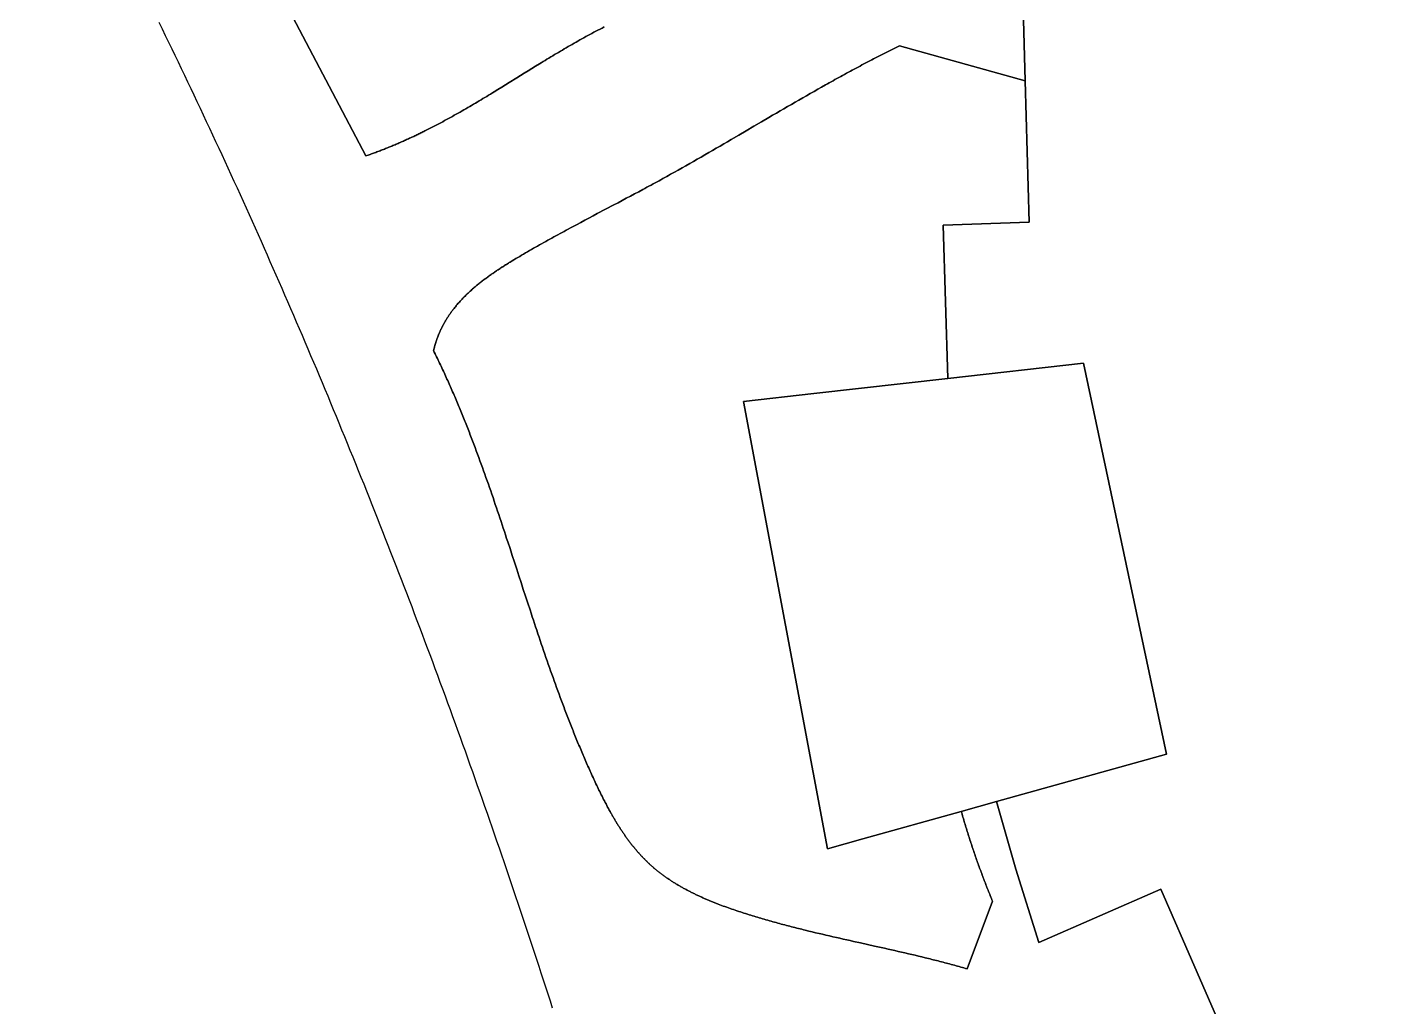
# Model space of a CAD drawing. Header units: millimetres. Extents: x -97041 to 275168, y -12500 to 263793.
# Drawn here: x -48821 to -1926, y 91165 to 125159 of the extents above; entities that cross this region are included whole.
import ezdxf

# ---------------------------------------------------------------- set-up
doc = ezdxf.new("R2010")
doc.units = ezdxf.units.MM
doc.layers.add('CLOSED_AREAS', color=7, linetype='Continuous')

msp = doc.modelspace()

# ---------------------------------------------------------------- linework, layer by layer
at = {"layer": 'CLOSED_AREAS'}
for points in [[(-16804.555, 156747.119), (-17533.431, 153182.973), (-11755.411, 152084.515), (-14220.594, 139223.592), (-19378.888, 139478.048), (-19460.156, 137462.237), (-19513.329, 136143.316), (-19596.599, 133749.048), (-14486.199, 133888.882), (-14196.358, 123295.99), (-14062.165, 118391.637), (-17047.045, 118288.382), (-16878.532, 112965.212), (-12176.889, 113495.357), (-9293.716, 99934.112), (-15195.966, 98287.707), (-14518.499, 95947.866), (-13723.294, 93403.818), (-9488.897, 95249.918), (-1925.778, 77902.368)], [(-28804.006, 125160.846), (-28875.029, 125124.303), (-28945.815, 125087.575), (-29016.367, 125050.667), (-29086.691, 125013.584), (-29156.792, 124976.329), (-29226.675, 124938.909), (-29296.344, 124901.326), (-29365.804, 124863.587), (-29435.061, 124825.694), (-29504.118, 124787.652), (-29572.982, 124749.467), (-29641.656, 124711.142), (-29710.146, 124672.682), (-29778.456, 124634.091), (-29846.591, 124595.374), (-29914.557, 124556.536), (-29982.358, 124517.58), (-30049.999, 124478.512), (-30117.484, 124439.335), (-30184.819, 124400.055), (-30252.009, 124360.675), (-30319.057, 124321.201), (-30385.97, 124281.636), (-30452.752, 124241.985), (-30519.408, 124202.253), (-30585.943, 124162.444), (-30652.361, 124122.563), (-30718.667, 124082.613), (-30784.867, 124042.6), (-30850.966, 124002.528), (-30916.967, 123962.402), (-30982.876, 123922.225), (-31048.697, 123882.003), (-31180.099, 123801.44), (-31311.209, 123720.748), (-31442.067, 123639.963), (-31572.713, 123559.121), (-31703.184, 123478.258), (-31833.52, 123397.41), (-32093.941, 123235.899), (-32224.103, 123155.308), (-32354.286, 123074.876), (-32484.528, 122994.636), (-32614.868, 122914.626), (-32680.086, 122874.718), (-32745.344, 122834.881), (-32810.645, 122795.119), (-32875.995, 122755.437), (-32941.399, 122715.839), (-33006.861, 122676.33), (-33072.387, 122636.913), (-33137.98, 122597.595), (-33203.647, 122558.378), (-33269.392, 122519.268), (-33335.219, 122480.269), (-33401.134, 122441.385), (-33467.141, 122402.621), (-33533.245, 122363.982), (-33599.452, 122325.472), (-33665.766, 122287.095), (-33732.191, 122248.856), (-33798.733, 122210.759), (-33865.397, 122172.809), (-33932.187, 122135.01), (-33999.109, 122097.367), (-34066.167, 122059.884), (-34133.365, 122022.566), (-34200.71, 121985.418), (-34268.205, 121948.442), (-34335.856, 121911.645), (-34403.667, 121875.031), (-34471.644, 121838.603), (-34539.79, 121802.368), (-34608.112, 121766.328), (-34676.614, 121730.488), (-34745.3, 121694.854), (-34814.176, 121659.429), (-34883.246, 121624.218), (-34952.515, 121589.225), (-35021.989, 121554.456), (-35056.804, 121537.156), (-35091.672, 121519.913), (-35126.593, 121502.729), (-35161.568, 121485.603), (-35196.598, 121468.536), (-35231.683, 121451.529), (-35266.824, 121434.581), (-35302.022, 121417.695), (-35337.277, 121400.87), (-35372.589, 121384.107), (-35407.96, 121367.406), (-35443.39, 121350.768), (-35478.879, 121334.194), (-35514.428, 121317.684), (-35550.038, 121301.238), (-35585.71, 121284.858), (-35621.443, 121268.544), (-35657.239, 121252.295), (-35693.098, 121236.114), (-35729.021, 121220.001), (-35765.009, 121203.955), (-35801.061, 121187.978), (-35837.179, 121172.07), (-35873.363, 121156.231), (-35909.614, 121140.463), (-35945.932, 121124.766), (-35982.319, 121109.14), (-36018.774, 121093.586), (-36055.298, 121078.105), (-36091.892, 121062.697), (-36128.557, 121047.362), (-36165.293, 121032.101), (-36202.1, 121016.915), (-36238.98, 121001.805), (-36275.932, 120986.77), (-36312.958, 120971.812), (-36350.059, 120956.931), (-36387.233, 120942.127), (-36424.484, 120927.401), (-36461.81, 120912.754), (-36499.212, 120898.186), (-36536.692, 120883.698), (-36574.25, 120869.29), (-36611.885, 120854.964), (-36649.6, 120840.718), (-36687.395, 120826.555), (-36725.269, 120812.474), (-36763.225, 120798.476), (-36801.261, 120784.562), (-36839.38, 120770.732), (-36877.581, 120756.987), (-36915.866, 120743.328), (-36954.234, 120729.754), (-36992.687, 120716.267), (-37031.225, 120702.867), (-37069.848, 120689.554), (-48820.908, 143016.568)], [(-48820.908, 143016.568), (-37069.848, 120689.554), (-37031.225, 120702.867), (-36992.687, 120716.267), (-36954.234, 120729.754), (-36915.866, 120743.328), (-36877.581, 120756.987), (-36839.38, 120770.732), (-36801.261, 120784.562), (-36763.225, 120798.476), (-36725.269, 120812.474), (-36687.395, 120826.555), (-36649.6, 120840.718), (-36611.885, 120854.964), (-36574.25, 120869.29), (-36536.692, 120883.698), (-36499.212, 120898.186), (-36461.81, 120912.754), (-36424.484, 120927.401), (-36387.233, 120942.127), (-36350.059, 120956.931), (-36312.958, 120971.812), (-36275.932, 120986.77), (-36238.98, 121001.805), (-36202.1, 121016.915), (-36165.293, 121032.101), (-36128.557, 121047.362), (-36091.892, 121062.697), (-36055.298, 121078.105), (-36018.774, 121093.586), (-35982.319, 121109.14), (-35945.932, 121124.766), (-35909.614, 121140.463), (-35873.363, 121156.231), (-35837.179, 121172.07), (-35801.061, 121187.978), (-35765.009, 121203.955), (-35729.021, 121220.001), (-35693.098, 121236.114), (-35657.239, 121252.295), (-35621.443, 121268.544), (-35585.71, 121284.858), (-35550.038, 121301.238), (-35514.428, 121317.684), (-35478.879, 121334.194), (-35443.39, 121350.768), (-35407.96, 121367.406), (-35372.589, 121384.107), (-35337.277, 121400.87), (-35302.022, 121417.695), (-35266.824, 121434.581), (-35231.683, 121451.529), (-35196.598, 121468.536), (-35161.568, 121485.603), (-35126.593, 121502.729), (-35091.672, 121519.913), (-35056.804, 121537.156), (-35021.989, 121554.456), (-34952.515, 121589.225), (-34883.246, 121624.218), (-34814.176, 121659.429), (-34745.3, 121694.854), (-34676.614, 121730.488), (-34608.112, 121766.328), (-34539.79, 121802.368), (-34471.644, 121838.603), (-34403.667, 121875.031), (-34335.856, 121911.645), (-34268.205, 121948.442), (-34200.71, 121985.418), (-34133.365, 122022.566), (-34066.167, 122059.884), (-33999.109, 122097.367), (-33932.187, 122135.01), (-33865.397, 122172.809), (-33798.733, 122210.759), (-33732.191, 122248.856), (-33665.766, 122287.095), (-33599.452, 122325.472), (-33533.245, 122363.982), (-33467.141, 122402.621), (-33401.134, 122441.385), (-33335.219, 122480.269), (-33269.392, 122519.268), (-33203.647, 122558.378), (-33137.98, 122597.595), (-33072.387, 122636.913), (-33006.861, 122676.33), (-32941.399, 122715.839), (-32875.995, 122755.437), (-32810.645, 122795.119), (-32745.344, 122834.881), (-32680.086, 122874.718), (-32614.868, 122914.626), (-32484.528, 122994.636), (-32354.286, 123074.876), (-32224.103, 123155.308), (-32093.941, 123235.899), (-31833.52, 123397.41), (-31703.184, 123478.258), (-31572.713, 123559.121), (-31442.067, 123639.963), (-31311.209, 123720.748), (-31180.099, 123801.44), (-31048.697, 123882.003), (-30982.876, 123922.225), (-30916.967, 123962.402), (-30850.966, 124002.528), (-30784.867, 124042.6), (-30718.667, 124082.613), (-30652.361, 124122.563), (-30585.943, 124162.444), (-30519.408, 124202.253), (-30452.752, 124241.985), (-30385.97, 124281.636), (-30319.057, 124321.201), (-30252.009, 124360.675), (-30184.819, 124400.055), (-30117.484, 124439.335), (-30049.999, 124478.512), (-29982.358, 124517.58), (-29914.557, 124556.536), (-29846.591, 124595.374), (-29778.456, 124634.091), (-29710.146, 124672.682), (-29641.656, 124711.142), (-29572.982, 124749.467), (-29504.118, 124787.652), (-29435.061, 124825.694), (-29365.804, 124863.587), (-29296.344, 124901.326), (-29226.675, 124938.909), (-29156.792, 124976.329), (-29086.691, 125013.584), (-29016.367, 125050.667), (-28945.815, 125087.575), (-28875.029, 125124.303), (-28804.006, 125160.846)], [(-1925.778, 77902.368), (-9488.897, 95249.918), (-13723.294, 93403.818), (-14518.499, 95947.866), (-15195.966, 98287.707), (-16413.364, 97948.12), (-16399.184, 97898.276), (-16384.912, 97848.466), (-16370.55, 97798.688), (-16356.096, 97748.944), (-16341.552, 97699.235), (-16326.918, 97649.559), (-16312.193, 97599.918), (-16297.378, 97550.312), (-16282.474, 97500.741), (-16267.48, 97451.205), (-16252.396, 97401.705), (-16237.224, 97352.241), (-16221.962, 97302.813), (-16206.611, 97253.422), (-16191.172, 97204.068), (-16175.645, 97154.751), (-16160.029, 97105.472), (-16144.325, 97056.23), (-16128.534, 97007.027), (-16112.655, 96957.862), (-16096.688, 96908.735), (-16080.635, 96859.648), (-16064.494, 96810.6), (-16048.267, 96761.592), (-16031.953, 96712.624), (-16015.553, 96663.696), (-15999.067, 96614.808), (-15982.495, 96565.961), (-15965.837, 96517.156), (-15949.093, 96468.392), (-15932.265, 96419.669), (-15915.351, 96370.989), (-15898.352, 96322.351), (-15881.268, 96273.756), (-15864.1, 96225.203), (-15846.848, 96176.694), (-15829.512, 96128.229), (-15812.091, 96079.807), (-15794.587, 96031.429), (-15777, 95983.096), (-15759.329, 95934.808), (-15741.575, 95886.565), (-15723.739, 95838.367), (-15705.819, 95790.214), (-15687.817, 95742.108), (-15669.733, 95694.048), (-15651.567, 95646.035), (-15633.319, 95598.068), (-15614.99, 95550.149), (-15596.579, 95502.277), (-15578.086, 95454.452), (-15559.513, 95406.676), (-15540.859, 95358.949), (-15522.124, 95311.269), (-15503.309, 95263.639), (-15484.414, 95216.058), (-15465.438, 95168.527), (-15446.383, 95121.046), (-15427.248, 95073.615), (-15408.034, 95026.234), (-15388.741, 94978.904), (-15369.368, 94931.625), (-15349.917, 94884.398), (-15330.387, 94837.222), (-16211.717, 92487.01), (-16266.248, 92502.873), (-16320.917, 92518.643), (-16375.725, 92534.32), (-16430.667, 92549.907), (-16485.744, 92565.406), (-16540.952, 92580.817), (-16596.291, 92596.143), (-16651.758, 92611.386), (-16707.351, 92626.547), (-16763.07, 92641.628), (-16818.911, 92656.631), (-16874.874, 92671.557), (-16930.956, 92686.408), (-16987.156, 92701.186), (-17043.472, 92715.893), (-17099.902, 92730.53), (-17156.444, 92745.099), (-17213.097, 92759.602), (-17269.859, 92774.041), (-17326.727, 92788.417), (-17383.701, 92802.732), (-17440.778, 92816.987), (-17497.957, 92831.185), (-17555.235, 92845.328), (-17670.084, 92873.452), (-17785.312, 92901.373), (-17900.902, 92929.106), (-18016.842, 92956.664), (-18133.117, 92984.061), (-18249.713, 93011.311), (-18366.615, 93038.428), (-18483.809, 93065.425), (-18601.281, 93092.317), (-18719.016, 93119.117), (-18837, 93145.839), (-18955.22, 93172.497), (-19073.66, 93199.105), (-19192.306, 93225.676), (-19430.161, 93278.764), (-19907.717, 93385.113), (-20147.19, 93438.595), (-20267.05, 93465.461), (-20386.974, 93492.429), (-20506.946, 93519.513), (-20626.954, 93546.726), (-20746.982, 93574.083), (-20867.016, 93601.597), (-20987.042, 93629.283), (-21107.046, 93657.153), (-21227.013, 93685.222), (-21346.929, 93713.504), (-21466.78, 93742.012), (-21586.552, 93770.761), (-21706.229, 93799.764), (-21825.799, 93829.035), (-21885.539, 93843.775), (-21945.246, 93858.587), (-22004.919, 93873.474), (-22064.557, 93888.436), (-22124.156, 93903.475), (-22183.716, 93918.593), (-22243.235, 93933.793), (-22302.71, 93949.075), (-22362.141, 93964.441), (-22421.525, 93979.893), (-22480.86, 93995.433), (-22540.146, 94011.062), (-22599.379, 94026.783), (-22658.558, 94042.597), (-22717.682, 94058.505), (-22776.748, 94074.51), (-22835.755, 94090.612), (-22894.702, 94106.815), (-22953.585, 94123.119), (-23012.404, 94139.527), (-23071.157, 94156.04), (-23129.841, 94172.659), (-23188.456, 94189.387), (-23246.998, 94206.225), (-23305.468, 94223.175), (-23363.862, 94240.239), (-23422.179, 94257.419), (-23480.417, 94274.715), (-23538.575, 94292.13), (-23596.65, 94309.666), (-23654.641, 94327.325), (-23712.546, 94345.107), (-23773.291, 94363.927), (-23833.934, 94382.891), (-23894.468, 94402.005), (-23954.889, 94421.273), (-24015.19, 94440.702), (-24075.367, 94460.296), (-24135.413, 94480.061), (-24195.323, 94500.002), (-24255.091, 94520.124), (-24314.712, 94540.433), (-24374.18, 94560.934), (-24433.49, 94581.632), (-24492.635, 94602.533), (-24551.611, 94623.642), (-24610.412, 94644.964), (-24669.032, 94666.505), (-24727.465, 94688.27), (-24785.706, 94710.264), (-24843.75, 94732.492), (-24872.695, 94743.696), (-24901.59, 94754.961), (-24930.432, 94766.286), (-24959.221, 94777.674), (-24987.957, 94789.124), (-25016.638, 94800.638), (-25045.264, 94812.215), (-25073.835, 94823.857), (-25102.349, 94835.565), (-25130.806, 94847.338), (-25159.205, 94859.178), (-25187.546, 94871.085), (-25215.827, 94883.06), (-25244.049, 94895.104), (-25272.21, 94907.217), (-25300.309, 94919.4), (-25328.347, 94931.654), (-25356.322, 94943.978), (-25384.233, 94956.375), (-25412.081, 94968.844), (-25439.863, 94981.387), (-25467.58, 94994.003), (-25495.231, 95006.694), (-25522.815, 95019.46), (-25550.331, 95032.302), (-25577.779, 95045.221), (-25605.158, 95058.217), (-25632.467, 95071.291), (-25659.706, 95084.443), (-25686.874, 95097.674), (-25713.969, 95110.986), (-25740.993, 95124.378), (-25767.943, 95137.851), (-25794.819, 95151.406), (-25821.621, 95165.044), (-25848.347, 95178.765), (-25874.997, 95192.569), (-25901.571, 95206.458), (-25928.067, 95220.433), (-25954.485, 95234.493), (-25980.824, 95248.64), (-26007.084, 95262.874), (-26033.264, 95277.196), (-26059.362, 95291.606), (-26085.379, 95306.105), (-26111.314, 95320.695), (-26137.165, 95335.375), (-26162.933, 95350.146), (-26188.617, 95365.009), (-26214.215, 95379.964), (-26239.728, 95395.013), (-26265.154, 95410.155), (-26290.493, 95425.392), (-26315.744, 95440.724), (-26340.906, 95456.152), (-26365.979, 95471.676), (-26390.962, 95487.298), (-26415.855, 95503.017), (-26440.656, 95518.835), (-26465.364, 95534.752), (-26489.98, 95550.769), (-26514.503, 95566.886), (-26538.931, 95583.104), (-26563.264, 95599.424), (-26587.502, 95615.847), (-26611.644, 95632.373), (-26635.688, 95649.002), (-26659.635, 95665.736), (-26683.483, 95682.575), (-26707.232, 95699.52), (-26730.882, 95716.572), (-26754.431, 95733.73), (-26777.878, 95750.996), (-26801.224, 95768.371), (-26824.467, 95785.855), (-26847.607, 95803.448), (-26870.643, 95821.152), (-26893.574, 95838.967), (-26916.4, 95856.894), (-26939.119, 95874.933), (-26961.732, 95893.086), (-26984.237, 95911.352), (-27006.634, 95929.733), (-27028.923, 95948.228), (-27051.101, 95966.84), (-27073.169, 95985.567), (-27095.127, 96004.412), (-27116.972, 96023.375), (-27138.705, 96042.456), (-27160.325, 96061.656), (-27181.581, 96080.749), (-27202.726, 96099.957), (-27223.761, 96119.282), (-27244.686, 96138.721), (-27265.504, 96158.273), (-27286.214, 96177.939), (-27306.816, 96197.717), (-27327.312, 96217.606), (-27347.703, 96237.606), (-27367.988, 96257.716), (-27388.169, 96277.936), (-27408.246, 96298.263), (-27428.22, 96318.698), (-27448.092, 96339.24), (-27467.862, 96359.888), (-27487.531, 96380.641), (-27507.099, 96401.498), (-27526.568, 96422.46), (-27545.938, 96443.524), (-27565.209, 96464.69), (-27584.383, 96485.957), (-27603.46, 96507.325), (-27622.441, 96528.793), (-27641.325, 96550.359), (-27660.115, 96572.024), (-27678.811, 96593.786), (-27697.413, 96615.645), (-27715.922, 96637.6), (-27734.339, 96659.65), (-27752.664, 96681.794), (-27770.898, 96704.031), (-27789.042, 96726.361), (-27807.096, 96748.783), (-27825.062, 96771.297), (-27842.939, 96793.9), (-27860.729, 96816.593), (-27878.432, 96839.375), (-27896.048, 96862.245), (-27913.58, 96885.202), (-27931.026, 96908.246), (-27948.388, 96931.375), (-27965.667, 96954.59), (-27982.862, 96977.888), (-27999.976, 97001.27), (-28017.008, 97024.734), (-28033.959, 97048.28), (-28050.83, 97071.907), (-28067.622, 97095.614), (-28084.335, 97119.4), (-28100.97, 97143.266), (-28117.527, 97167.209), (-28134.008, 97191.229), (-28150.413, 97215.325), (-28166.742, 97239.497), (-28182.996, 97263.743), (-28199.176, 97288.064), (-28215.283, 97312.458), (-28231.318, 97336.924), (-28247.28, 97361.461), (-28263.171, 97386.07), (-28278.991, 97410.748), (-28294.741, 97435.496), (-28310.422, 97460.312), (-28326.034, 97485.196), (-28341.578, 97510.147), (-28357.055, 97535.164), (-28372.465, 97560.246), (-28387.809, 97585.393), (-28403.088, 97610.604), (-28418.302, 97635.877), (-28433.453, 97661.213), (-28448.54, 97686.61), (-28463.564, 97712.068), (-28478.527, 97737.586), (-28493.428, 97763.162), (-28508.269, 97788.798), (-28523.049, 97814.49), (-28537.771, 97840.24), (-28552.434, 97866.045), (-28567.039, 97891.905), (-28581.587, 97917.82), (-28596.079, 97943.789), (-28624.895, 97995.883), (-28653.493, 98048.183), (-28681.878, 98100.682), (-28710.056, 98153.373), (-28738.033, 98206.25), (-28765.812, 98259.307), (-28793.401, 98312.539), (-28820.805, 98365.937), (-28848.028, 98419.497), (-28875.076, 98473.212), (-28901.954, 98527.076), (-28928.669, 98581.082), (-28955.225, 98635.225), (-28981.628, 98689.497), (-29007.883, 98743.893), (-29033.995, 98798.407), (-29059.97, 98853.032), (-29085.814, 98907.762), (-29111.531, 98962.59), (-29137.128, 99017.511), (-29162.609, 99072.519), (-29187.98, 99127.606), (-29213.246, 99182.767), (-29238.381, 99237.928), (-29263.418, 99293.156), (-29288.358, 99348.451), (-29313.201, 99403.81), (-29337.948, 99459.235), (-29362.601, 99514.725), (-29387.159, 99570.278), (-29411.624, 99625.895), (-29435.996, 99681.574), (-29460.277, 99737.316), (-29484.467, 99793.119), (-29508.567, 99848.984), (-29532.578, 99904.909), (-29556.501, 99960.894), (-29580.336, 100016.938), (-29604.084, 100073.041), (-29627.746, 100129.203), (-29651.324, 100185.422), (-29674.817, 100241.699), (-29698.227, 100298.032), (-29721.554, 100354.421), (-29744.799, 100410.865), (-29767.964, 100467.365), (-29791.048, 100523.919), (-29814.053, 100580.527), (-29836.98, 100637.188), (-29859.829, 100693.902), (-29882.601, 100750.668), (-29905.298, 100807.485), (-29927.919, 100864.354), (-29950.465, 100921.272), (-29972.939, 100978.241), (-29995.339, 101035.259), (-30017.668, 101092.326), (-30039.926, 101149.442), (-30062.113, 101206.604), (-30084.231, 101263.814), (-30106.281, 101321.071), (-30128.263, 101378.373), (-30150.178, 101435.721), (-30172.027, 101493.114), (-30193.81, 101550.551), (-30215.529, 101608.031), (-30237.185, 101665.555), (-30280.308, 101780.73), (-30323.187, 101896.071), (-30365.828, 102011.574), (-30408.238, 102127.233), (-30450.423, 102243.045), (-30492.389, 102359.005), (-30534.144, 102475.109), (-30575.694, 102591.351), (-30617.046, 102707.728), (-30658.206, 102824.236), (-30699.181, 102940.868), (-30739.977, 103057.622), (-30780.601, 103174.493), (-30821.059, 103291.476), (-30861.359, 103408.566), (-30901.507, 103525.76), (-30941.509, 103643.052), (-30981.372, 103760.439), (-31021.102, 103877.915), (-31060.707, 103995.476), (-31100.192, 104113.119), (-31139.565, 104230.837), (-31178.832, 104348.628), (-31217.999, 104466.485), (-31257.073, 104584.406), (-31296.061, 104702.385), (-31334.97, 104820.418), (-31373.805, 104938.5), (-31451.283, 105174.794), (-31528.547, 105411.232), (-31605.651, 105647.779), (-31682.648, 105884.397), (-31759.589, 106121.051), (-31836.528, 106357.705), (-31913.518, 106594.324), (-31990.611, 106830.872), (-32067.861, 107067.312), (-32145.319, 107303.609), (-32184.143, 107421.692), (-32223.039, 107539.727), (-32262.014, 107657.707), (-32301.073, 107775.629), (-32340.225, 107893.489), (-32379.475, 108011.282), (-32418.83, 108129.002), (-32458.296, 108246.647), (-32497.881, 108364.211), (-32537.591, 108481.69), (-32577.431, 108599.079), (-32617.41, 108716.374), (-32657.533, 108833.571), (-32697.808, 108950.664), (-32738.24, 109067.65), (-32778.837, 109184.524), (-32819.604, 109301.282), (-32860.549, 109417.918), (-32901.678, 109534.429), (-32942.998, 109650.81), (-32984.515, 109767.057), (-33026.237, 109883.164), (-33068.168, 109999.129), (-33110.317, 110114.945), (-33152.689, 110230.609), (-33195.292, 110346.116), (-33238.132, 110461.462), (-33281.215, 110576.642), (-33324.548, 110691.652), (-33346.31, 110749.091), (-33368.137, 110806.487), (-33390.031, 110863.837), (-33411.991, 110921.142), (-33434.018, 110978.401), (-33456.113, 111035.614), (-33478.278, 111092.78), (-33500.513, 111149.898), (-33522.818, 111206.967), (-33545.195, 111263.989), (-33567.645, 111320.96), (-33590.167, 111377.882), (-33612.764, 111434.754), (-33635.436, 111491.574), (-33658.183, 111548.343), (-33681.007, 111605.06), (-33703.908, 111661.724), (-33726.887, 111718.335), (-33749.946, 111774.892), (-33773.084, 111831.395), (-33796.303, 111887.843), (-33819.603, 111944.235), (-33842.986, 112000.572), (-33866.452, 112056.852), (-33890.001, 112113.074), (-33913.636, 112169.239), (-33937.356, 112225.346), (-33961.163, 112281.394), (-33985.056, 112337.382), (-34009.038, 112393.311), (-34033.109, 112449.179), (-34057.27, 112504.986), (-34081.521, 112560.731), (-34105.863, 112616.414), (-34130.298, 112672.035), (-34154.825, 112727.592), (-34179.447, 112783.085), (-34204.163, 112838.514), (-34228.975, 112893.877), (-34253.883, 112949.176), (-34278.888, 113004.408), (-34303.991, 113059.573), (-34329.193, 113114.671), (-34354.494, 113169.702), (-34379.896, 113224.664), (-34405.399, 113279.557), (-34431.005, 113334.38), (-34456.713, 113389.134), (-34482.525, 113443.817), (-34508.441, 113498.429), (-34534.463, 113552.969), (-34560.591, 113607.437), (-34586.826, 113661.832), (-34613.169, 113716.153), (-34639.621, 113770.401), (-34666.182, 113824.574), (-34692.854, 113878.672), (-34719.636, 113932.694), (-34715.201, 113951.595), (-34710.679, 113970.431), (-34706.07, 113989.203), (-34701.374, 114007.91), (-34696.592, 114026.552), (-34691.724, 114045.131), (-34686.771, 114063.647), (-34681.733, 114082.098), (-34676.61, 114100.487), (-34671.402, 114118.812), (-34666.11, 114137.075), (-34660.733, 114155.275), (-34655.274, 114173.413), (-34649.73, 114191.489), (-34644.104, 114209.502), (-34638.395, 114227.455), (-34632.604, 114245.345), (-34626.73, 114263.175), (-34620.775, 114280.943), (-34614.738, 114298.651), (-34608.62, 114316.299), (-34602.421, 114333.886), (-34596.142, 114351.412), (-34589.782, 114368.88), (-34583.343, 114386.287), (-34576.823, 114403.635), (-34570.225, 114420.924), (-34563.547, 114438.154), (-34556.791, 114455.325), (-34549.956, 114472.438), (-34543.044, 114489.492), (-34536.053, 114506.489), (-34528.985, 114523.428), (-34521.84, 114540.309), (-34514.618, 114557.132), (-34507.32, 114573.899), (-34499.945, 114590.609), (-34492.495, 114607.262), (-34484.968, 114623.858), (-34477.367, 114640.399), (-34469.691, 114656.883), (-34461.94, 114673.312), (-34454.114, 114689.685), (-34446.215, 114706.002), (-34438.242, 114722.265), (-34430.195, 114738.473), (-34422.075, 114754.626), (-34413.883, 114770.725), (-34405.618, 114786.769), (-34397.281, 114802.76), (-34388.872, 114818.697), (-34380.391, 114834.58), (-34371.839, 114850.41), (-34363.217, 114866.187), (-34354.523, 114881.911), (-34345.76, 114897.583), (-34336.926, 114913.202), (-34328.023, 114928.769), (-34319.05, 114944.284), (-34310.008, 114959.748), (-34300.898, 114975.16), (-34291.719, 114990.521), (-34282.472, 115005.831), (-34273.157, 115021.09), (-34263.774, 115036.298), (-34254.325, 115051.456), (-34244.808, 115066.564), (-34235.225, 115081.622), (-34225.576, 115096.631), (-34215.86, 115111.59), (-34206.079, 115126.499), (-34196.233, 115141.36), (-34186.322, 115156.172), (-34176.345, 115170.936), (-34166.305, 115185.651), (-34156.2, 115200.318), (-34146.032, 115214.938), (-34135.8, 115229.509), (-34125.505, 115244.034), (-34115.147, 115258.511), (-34104.727, 115272.941), (-34094.244, 115287.325), (-34083.7, 115301.662), (-34073.093, 115315.953), (-34062.426, 115330.198), (-34051.697, 115344.396), (-34040.908, 115358.55), (-34030.059, 115372.658), (-34008.18, 115400.739), (-33986.063, 115428.641), (-33963.711, 115456.366), (-33941.127, 115483.917), (-33918.312, 115511.294), (-33895.269, 115538.499), (-33872.001, 115565.535), (-33848.51, 115592.404), (-33824.798, 115619.106), (-33800.869, 115645.644), (-33776.725, 115672.019), (-33752.367, 115698.234), (-33727.799, 115724.29), (-33703.024, 115750.19), (-33678.042, 115775.934), (-33652.858, 115801.525), (-33627.474, 115826.964), (-33601.891, 115852.254), (-33576.113, 115877.395), (-33550.142, 115902.391), (-33523.98, 115927.242), (-33497.63, 115951.951), (-33471.095, 115976.52), (-33444.377, 116000.949), (-33417.478, 116025.241), (-33390.401, 116049.399), (-33363.148, 116073.422), (-33335.722, 116097.315), (-33308.126, 116121.077), (-33280.361, 116144.711), (-33252.431, 116168.22), (-33224.338, 116191.604), (-33196.084, 116214.865), (-33167.671, 116238.006), (-33139.103, 116261.028), (-33110.382, 116283.932), (-33081.51, 116306.722), (-33052.489, 116329.398), (-33023.323, 116351.962), (-32994.013, 116374.417), (-32964.563, 116396.763), (-32934.974, 116419.003), (-32905.25, 116441.139), (-32875.392, 116463.172), (-32845.403, 116485.105), (-32815.286, 116506.938), (-32785.043, 116528.674), (-32754.676, 116550.315), (-32724.189, 116571.863), (-32693.583, 116593.318), (-32662.861, 116614.684), (-32632.026, 116635.962), (-32601.079, 116657.153), (-32570.024, 116678.26), (-32538.863, 116699.284), (-32507.599, 116720.227), (-32476.233, 116741.091), (-32444.769, 116761.878), (-32413.209, 116782.59), (-32381.555, 116803.228), (-32349.81, 116823.794), (-32317.976, 116844.29), (-32286.057, 116864.718), (-32254.053, 116885.08), (-32221.969, 116905.377), (-32189.805, 116925.611), (-32157.566, 116945.784), (-32125.253, 116965.899), (-32092.868, 116985.955), (-32060.415, 117005.957), (-32027.895, 117025.905), (-31995.312, 117045.801), (-31929.964, 117085.444), (-31864.391, 117124.901), (-31798.612, 117164.188), (-31732.648, 117203.317), (-31666.518, 117242.304), (-31600.242, 117281.164), (-31530.761, 117321.699), (-31461.146, 117362.112), (-31391.401, 117402.407), (-31321.528, 117442.588), (-31251.532, 117482.655), (-31181.417, 117522.614), (-31111.185, 117562.466), (-31040.841, 117602.215), (-30970.388, 117641.863), (-30899.83, 117681.413), (-30829.17, 117720.869), (-30758.412, 117760.234), (-30687.56, 117799.509), (-30616.617, 117838.699), (-30545.588, 117877.806), (-30474.474, 117916.832), (-30403.281, 117955.782), (-30332.012, 117994.658), (-30260.67, 118033.463), (-30189.259, 118072.199), (-30117.783, 118110.87), (-30046.245, 118149.479), (-29974.649, 118188.029), (-29902.998, 118226.522), (-29759.549, 118303.351), (-29615.924, 118379.989), (-29472.155, 118456.461), (-29328.269, 118532.789), (-29184.296, 118608.997), (-29040.265, 118685.109), (-28752.143, 118837.138), (-28464.136, 118989.063), (-28320.248, 119065.046), (-28176.475, 119141.073), (-28032.848, 119217.169), (-27889.394, 119293.357), (-27746.142, 119369.659), (-27603.123, 119446.101), (-27460.364, 119522.705), (-27389.091, 119561.075), (-27317.895, 119599.495), (-27246.778, 119637.967), (-27175.744, 119676.494), (-27104.798, 119715.079), (-27033.941, 119753.726), (-26966.631, 119790.545), (-26899.404, 119827.421), (-26832.259, 119864.352), (-26765.194, 119901.337), (-26698.209, 119938.376), (-26631.3, 119975.466), (-26564.468, 120012.607), (-26497.71, 120049.797), (-26431.024, 120087.036), (-26364.409, 120124.322), (-26231.387, 120199.028), (-26098.631, 120273.908), (-25966.127, 120348.951), (-25833.863, 120424.148), (-25701.828, 120499.488), (-25570.007, 120574.962), (-25438.389, 120650.559), (-25306.962, 120726.271), (-25175.711, 120802.087), (-25044.626, 120877.997), (-24913.693, 120953.992), (-24782.9, 121030.062), (-24652.234, 121106.196), (-24521.683, 121182.386), (-24391.234, 121258.621), (-24130.593, 121411.188), (-23870.209, 121563.817), (-23609.983, 121716.432), (-23349.813, 121868.952), (-23089.6, 122021.3), (-22959.446, 122097.385), (-22829.243, 122173.397), (-22698.979, 122249.327), (-22568.641, 122325.164), (-22438.217, 122400.899), (-22307.694, 122476.523), (-22177.06, 122552.024), (-22046.302, 122627.394), (-21915.407, 122702.623), (-21784.363, 122777.701), (-21653.158, 122852.617), (-21521.778, 122927.362), (-21390.212, 123001.927), (-21258.446, 123076.302), (-21126.468, 123150.476), (-21060.396, 123187.484), (-20994.266, 123224.439), (-20928.077, 123261.339), (-20861.827, 123298.183), (-20795.515, 123334.97), (-20729.138, 123371.697), (-20662.697, 123408.365), (-20596.188, 123444.972), (-20529.61, 123481.516), (-20462.962, 123517.996), (-20396.243, 123554.412), (-20329.449, 123590.762), (-20262.581, 123627.045), (-20195.637, 123663.259), (-20128.614, 123699.403), (-20061.512, 123735.476), (-19994.329, 123771.477), (-19927.062, 123807.405), (-19859.712, 123843.258), (-19792.275, 123879.035), (-19724.751, 123914.735), (-19657.138, 123950.357), (-19589.434, 123985.899), (-19521.638, 124021.36), (-19453.748, 124056.74), (-19385.762, 124092.036), (-19317.68, 124127.247), (-19249.499, 124162.373), (-19181.219, 124197.412), (-19112.836, 124232.363), (-19044.35, 124267.224), (-18975.76, 124301.995), (-18907.063, 124336.674), (-18838.259, 124371.26), (-18769.344, 124405.752), (-18700.319, 124440.148), (-18631.181, 124474.447), (-18561.929, 124508.648), (-14196.358, 123295.99), (-14486.199, 133888.882)], [(-44248.656, 125322.861), (-44137.103, 125094.355), (-44025.811, 124865.738), (-43914.78, 124637.013), (-43804.008, 124408.179), (-43693.497, 124179.235), (-43583.245, 123950.183), (-43473.252, 123721.023), (-43363.517, 123491.754), (-43254.041, 123262.377), (-43144.823, 123032.892), (-43035.862, 122803.299), (-42927.158, 122573.599), (-42818.711, 122343.791), (-42710.52, 122113.876), (-42602.585, 121883.853), (-42494.905, 121653.724), (-42387.48, 121423.488), (-42280.31, 121193.145), (-42173.395, 120962.696), (-42066.733, 120732.14), (-41960.325, 120501.478), (-41854.17, 120270.711), (-41748.267, 120039.837), (-41642.617, 119808.858), (-41537.219, 119577.774), (-41432.072, 119346.584), (-41327.176, 119115.289), (-41222.531, 118883.889), (-41118.136, 118652.384), (-41013.992, 118420.775), (-40910.097, 118189.062), (-40806.45, 117957.244), (-40703.053, 117725.322), (-40599.904, 117493.296), (-40497.003, 117261.166), (-40394.35, 117028.933), (-40291.943, 116796.596), (-40189.784, 116564.156), (-40087.871, 116331.613), (-39986.203, 116098.967), (-39884.782, 115866.218), (-39783.605, 115633.367), (-39682.673, 115400.414), (-39581.986, 115167.358), (-39481.543, 114934.2), (-39381.343, 114700.94), (-39281.387, 114467.579), (-39181.673, 114234.116), (-39082.202, 114000.551), (-38982.972, 113766.885), (-38883.985, 113533.119), (-38785.238, 113299.251), (-38686.733, 113065.283), (-38588.467, 112831.214), (-38490.442, 112597.045), (-38392.657, 112362.776), (-38295.111, 112128.407), (-38197.803, 111893.938), (-38100.734, 111659.369), (-38003.903, 111424.7), (-37907.31, 111189.933), (-37810.954, 110955.066), (-37714.835, 110720.1), (-37618.953, 110485.035), (-37523.306, 110249.872), (-37427.895, 110014.61), (-37332.72, 109779.25), (-37237.779, 109543.792), (-37143.073, 109308.236), (-37048.601, 109072.582), (-36954.363, 108836.83), (-36860.358, 108600.981), (-36766.585, 108365.034), (-36673.046, 108128.991), (-36579.739, 107892.85), (-36486.663, 107656.613), (-36393.818, 107420.279), (-36301.205, 107183.848), (-36208.822, 106947.322), (-36116.669, 106710.699), (-36024.747, 106473.98), (-35933.053, 106237.166), (-35841.588, 106000.255), (-35750.352, 105763.25), (-35659.344, 105526.149), (-35568.564, 105288.953), (-35478.011, 105051.662), (-35387.686, 104814.277), (-35297.587, 104576.797), (-35207.714, 104339.222), (-35118.066, 104101.553), (-35028.645, 103863.79), (-34939.448, 103625.933), (-34850.476, 103387.983), (-34761.728, 103149.939), (-34673.204, 102911.801), (-34584.903, 102673.571), (-34496.826, 102435.247), (-34408.971, 102196.83), (-34321.338, 101958.321), (-34233.927, 101719.719), (-34146.738, 101481.025), (-34059.769, 101242.238), (-33973.021, 101003.36), (-33886.494, 100764.389), (-33800.186, 100525.327), (-33714.098, 100286.173), (-33628.229, 100046.928), (-33542.579, 99807.592), (-33457.147, 99568.165), (-33371.933, 99328.647), (-33286.936, 99089.038), (-33202.156, 98849.339), (-33117.593, 98609.55), (-33033.247, 98369.67), (-32949.116, 98129.7), (-32865.201, 97889.641), (-32781.501, 97649.492), (-32698.016, 97409.253), (-32614.745, 97168.925), (-32531.688, 96928.508), (-32448.844, 96688.002), (-32366.214, 96447.407), (-32283.796, 96206.723), (-32201.591, 95965.951), (-32119.598, 95725.091), (-32037.816, 95484.142), (-31956.246, 95243.106), (-31874.886, 95001.981), (-31793.736, 94760.77), (-31712.797, 94519.47), (-31632.067, 94278.084), (-31551.547, 94036.61), (-31471.235, 93795.049), (-31391.131, 93553.402), (-31311.236, 93311.668), (-31231.548, 93069.848), (-31152.068, 92827.941), (-31072.794, 92585.948), (-30993.726, 92343.869), (-30914.865, 92101.705), (-30836.209, 91859.455), (-30757.759, 91617.119), (-30679.513, 91374.699), (-30601.472, 91132.193)]]:
    msp.add_lwpolyline(points, dxfattribs=at)
for points in [[(-18561.929, 124508.648), (-18631.181, 124474.447), (-18700.319, 124440.148), (-18769.344, 124405.752), (-18838.259, 124371.26), (-18907.063, 124336.674), (-18975.76, 124301.995), (-19044.35, 124267.224), (-19112.836, 124232.363), (-19181.219, 124197.412), (-19249.499, 124162.373), (-19317.68, 124127.247), (-19385.762, 124092.036), (-19453.748, 124056.74), (-19521.638, 124021.36), (-19589.434, 123985.899), (-19657.138, 123950.357), (-19724.751, 123914.735), (-19792.275, 123879.035), (-19859.712, 123843.258), (-19927.062, 123807.405), (-19994.329, 123771.477), (-20061.512, 123735.476), (-20128.614, 123699.403), (-20195.637, 123663.259), (-20262.581, 123627.045), (-20329.449, 123590.762), (-20396.243, 123554.412), (-20462.962, 123517.996), (-20529.61, 123481.516), (-20596.188, 123444.972), (-20662.697, 123408.365), (-20729.138, 123371.697), (-20795.515, 123334.97), (-20861.827, 123298.183), (-20928.077, 123261.339), (-20994.266, 123224.439), (-21060.396, 123187.484), (-21126.468, 123150.476), (-21258.446, 123076.302), (-21390.212, 123001.927), (-21521.778, 122927.362), (-21653.158, 122852.617), (-21784.363, 122777.701), (-21915.407, 122702.623), (-22046.302, 122627.394), (-22177.06, 122552.024), (-22307.694, 122476.523), (-22438.217, 122400.899), (-22568.641, 122325.164), (-22698.979, 122249.327), (-22829.243, 122173.397), (-22959.446, 122097.385), (-23089.6, 122021.3), (-23349.813, 121868.952), (-23609.983, 121716.432), (-23870.209, 121563.817), (-24130.593, 121411.188), (-24391.234, 121258.621), (-24521.683, 121182.386), (-24652.234, 121106.196), (-24782.9, 121030.062), (-24913.693, 120953.992), (-25044.626, 120877.997), (-25175.711, 120802.087), (-25306.962, 120726.271), (-25438.389, 120650.559), (-25570.007, 120574.962), (-25701.828, 120499.488), (-25833.863, 120424.148), (-25966.127, 120348.951), (-26098.631, 120273.908), (-26231.387, 120199.028), (-26364.409, 120124.322), (-26431.024, 120087.036), (-26497.71, 120049.797), (-26564.468, 120012.607), (-26631.3, 119975.466), (-26698.209, 119938.376), (-26765.194, 119901.337), (-26832.259, 119864.352), (-26899.404, 119827.421), (-26966.631, 119790.545), (-27033.941, 119753.726), (-27104.798, 119715.079), (-27175.744, 119676.494), (-27246.778, 119637.967), (-27317.895, 119599.495), (-27389.091, 119561.075), (-27460.364, 119522.705), (-27603.123, 119446.101), (-27746.142, 119369.659), (-27889.394, 119293.357), (-28032.848, 119217.169), (-28176.475, 119141.073), (-28320.248, 119065.046), (-28464.136, 118989.063), (-28752.143, 118837.138), (-29040.265, 118685.109), (-29184.296, 118608.997), (-29328.269, 118532.789), (-29472.155, 118456.461), (-29615.924, 118379.989), (-29759.549, 118303.351), (-29902.998, 118226.522), (-29974.649, 118188.029), (-30046.245, 118149.479), (-30117.783, 118110.87), (-30189.259, 118072.199), (-30260.67, 118033.463), (-30332.012, 117994.658), (-30403.281, 117955.782), (-30474.474, 117916.832), (-30545.588, 117877.806), (-30616.617, 117838.699), (-30687.56, 117799.509), (-30758.412, 117760.234), (-30829.17, 117720.869), (-30899.83, 117681.413), (-30970.388, 117641.863), (-31040.841, 117602.215), (-31111.185, 117562.466), (-31181.417, 117522.614), (-31251.532, 117482.655), (-31321.528, 117442.588), (-31391.401, 117402.407), (-31461.146, 117362.112), (-31530.761, 117321.699), (-31600.242, 117281.164), (-31666.518, 117242.304), (-31732.648, 117203.317), (-31798.612, 117164.188), (-31864.391, 117124.901), (-31929.964, 117085.444), (-31995.312, 117045.801), (-32027.895, 117025.905), (-32060.415, 117005.957), (-32092.868, 116985.955), (-32125.253, 116965.899), (-32157.566, 116945.784), (-32189.805, 116925.611), (-32221.969, 116905.377), (-32254.053, 116885.08), (-32286.057, 116864.718), (-32317.976, 116844.29), (-32349.81, 116823.794), (-32381.555, 116803.228), (-32413.209, 116782.59), (-32444.769, 116761.878), (-32476.233, 116741.091), (-32507.599, 116720.227), (-32538.863, 116699.284), (-32570.024, 116678.26), (-32601.079, 116657.153), (-32632.026, 116635.962), (-32662.861, 116614.684), (-32693.583, 116593.318), (-32724.189, 116571.863), (-32754.676, 116550.315), (-32785.043, 116528.674), (-32815.286, 116506.938), (-32845.403, 116485.105), (-32875.392, 116463.172), (-32905.25, 116441.139), (-32934.974, 116419.003), (-32964.563, 116396.763), (-32994.013, 116374.417), (-33023.323, 116351.962), (-33052.489, 116329.398), (-33081.51, 116306.722), (-33110.382, 116283.932), (-33139.103, 116261.028), (-33167.671, 116238.006), (-33196.084, 116214.865), (-33224.338, 116191.604), (-33252.431, 116168.22), (-33280.361, 116144.711), (-33308.126, 116121.077), (-33335.722, 116097.315), (-33363.148, 116073.422), (-33390.401, 116049.399), (-33417.478, 116025.241), (-33444.377, 116000.949), (-33471.095, 115976.52), (-33497.63, 115951.951), (-33523.98, 115927.242), (-33550.142, 115902.391), (-33576.113, 115877.395), (-33601.891, 115852.254), (-33627.474, 115826.964), (-33652.858, 115801.525), (-33678.042, 115775.934), (-33703.024, 115750.19), (-33727.799, 115724.29), (-33752.367, 115698.234), (-33776.725, 115672.019), (-33800.869, 115645.644), (-33824.798, 115619.106), (-33848.51, 115592.404), (-33872.001, 115565.535), (-33895.269, 115538.499), (-33918.312, 115511.294), (-33941.127, 115483.917), (-33963.711, 115456.366), (-33986.063, 115428.641), (-34008.18, 115400.739), (-34030.059, 115372.658), (-34040.908, 115358.55), (-34051.697, 115344.396), (-34062.426, 115330.198), (-34073.093, 115315.953), (-34083.7, 115301.662), (-34094.244, 115287.325), (-34104.727, 115272.941), (-34115.147, 115258.511), (-34125.505, 115244.034), (-34135.8, 115229.509), (-34146.032, 115214.938), (-34156.2, 115200.318), (-34166.305, 115185.651), (-34176.345, 115170.936), (-34186.322, 115156.172), (-34196.233, 115141.36), (-34206.079, 115126.499), (-34215.86, 115111.59), (-34225.576, 115096.631), (-34235.225, 115081.622), (-34244.808, 115066.564), (-34254.325, 115051.456), (-34263.774, 115036.298), (-34273.157, 115021.09), (-34282.472, 115005.831), (-34291.719, 114990.521), (-34300.898, 114975.16), (-34310.008, 114959.748), (-34319.05, 114944.284), (-34328.023, 114928.769), (-34336.926, 114913.202), (-34345.76, 114897.583), (-34354.523, 114881.911), (-34363.217, 114866.187), (-34371.839, 114850.41), (-34380.391, 114834.58), (-34388.872, 114818.697), (-34397.281, 114802.76), (-34405.618, 114786.769), (-34413.883, 114770.725), (-34422.075, 114754.626), (-34430.195, 114738.473), (-34438.242, 114722.265), (-34446.215, 114706.002), (-34454.114, 114689.685), (-34461.94, 114673.312), (-34469.691, 114656.883), (-34477.367, 114640.399), (-34484.968, 114623.858), (-34492.495, 114607.262), (-34499.945, 114590.609), (-34507.32, 114573.899), (-34514.618, 114557.132), (-34521.84, 114540.309), (-34528.985, 114523.428), (-34536.053, 114506.489), (-34543.044, 114489.492), (-34549.956, 114472.438), (-34556.791, 114455.325), (-34563.547, 114438.154), (-34570.225, 114420.924), (-34576.823, 114403.635), (-34583.343, 114386.287), (-34589.782, 114368.88), (-34596.142, 114351.412), (-34602.421, 114333.886), (-34608.62, 114316.299), (-34614.738, 114298.651), (-34620.775, 114280.943), (-34626.73, 114263.175), (-34632.604, 114245.345), (-34638.395, 114227.455), (-34644.104, 114209.502), (-34649.73, 114191.489), (-34655.274, 114173.413), (-34660.733, 114155.275), (-34666.11, 114137.075), (-34671.402, 114118.812), (-34676.61, 114100.487), (-34681.733, 114082.098), (-34686.771, 114063.647), (-34691.724, 114045.131), (-34696.592, 114026.552), (-34701.374, 114007.91), (-34706.07, 113989.203), (-34710.679, 113970.431), (-34715.201, 113951.595), (-34719.636, 113932.694), (-34692.854, 113878.672), (-34666.182, 113824.574), (-34639.621, 113770.401), (-34613.169, 113716.153), (-34586.826, 113661.832), (-34560.591, 113607.437), (-34534.463, 113552.969), (-34508.441, 113498.429), (-34482.525, 113443.817), (-34456.713, 113389.134), (-34431.005, 113334.38), (-34405.399, 113279.557), (-34379.896, 113224.664), (-34354.494, 113169.702), (-34329.193, 113114.671), (-34303.991, 113059.573), (-34278.888, 113004.408), (-34253.883, 112949.176), (-34228.975, 112893.877), (-34204.163, 112838.514), (-34179.447, 112783.085), (-34154.825, 112727.592), (-34130.298, 112672.035), (-34105.863, 112616.414), (-34081.521, 112560.731), (-34057.27, 112504.986), (-34033.109, 112449.179), (-34009.038, 112393.311), (-33985.056, 112337.382), (-33961.163, 112281.394), (-33937.356, 112225.346), (-33913.636, 112169.239), (-33890.001, 112113.074), (-33866.452, 112056.852), (-33842.986, 112000.572), (-33819.603, 111944.235), (-33796.303, 111887.843), (-33773.084, 111831.395), (-33749.946, 111774.892), (-33726.887, 111718.335), (-33703.908, 111661.724), (-33681.007, 111605.06), (-33658.183, 111548.343), (-33635.436, 111491.574), (-33612.764, 111434.754), (-33590.167, 111377.882), (-33567.645, 111320.96), (-33545.195, 111263.989), (-33522.818, 111206.967), (-33500.513, 111149.898), (-33478.278, 111092.78), (-33456.113, 111035.614), (-33434.018, 110978.401), (-33411.991, 110921.142), (-33390.031, 110863.837), (-33368.137, 110806.487), (-33346.31, 110749.091), (-33324.548, 110691.652), (-33281.215, 110576.642), (-33238.132, 110461.462), (-33195.292, 110346.116), (-33152.689, 110230.609), (-33110.317, 110114.945), (-33068.168, 109999.129), (-33026.237, 109883.164), (-32984.515, 109767.057), (-32942.998, 109650.81), (-32901.678, 109534.429), (-32860.549, 109417.918), (-32819.604, 109301.282), (-32778.837, 109184.524), (-32738.24, 109067.65), (-32697.808, 108950.664), (-32657.533, 108833.571), (-32617.41, 108716.374), (-32577.431, 108599.079), (-32537.591, 108481.69), (-32497.881, 108364.211), (-32458.296, 108246.647), (-32418.83, 108129.002), (-32379.475, 108011.282), (-32340.225, 107893.489), (-32301.073, 107775.629), (-32262.014, 107657.707), (-32223.039, 107539.727), (-32184.143, 107421.692), (-32145.319, 107303.609), (-32067.861, 107067.312), (-31990.611, 106830.872), (-31913.518, 106594.324), (-31836.528, 106357.705), (-31759.589, 106121.051), (-31682.648, 105884.397), (-31605.651, 105647.779), (-31528.547, 105411.232), (-31451.283, 105174.794), (-31373.805, 104938.5), (-31334.97, 104820.418), (-31296.061, 104702.385), (-31257.073, 104584.406), (-31217.999, 104466.485), (-31178.832, 104348.628), (-31139.565, 104230.837), (-31100.192, 104113.119), (-31060.707, 103995.476), (-31021.102, 103877.915), (-30981.372, 103760.439), (-30941.509, 103643.052), (-30901.507, 103525.76), (-30861.359, 103408.566), (-30821.059, 103291.476), (-30780.601, 103174.493), (-30739.977, 103057.622), (-30699.181, 102940.868), (-30658.206, 102824.236), (-30617.046, 102707.728), (-30575.694, 102591.351), (-30534.144, 102475.109), (-30492.389, 102359.005), (-30450.423, 102243.045), (-30408.238, 102127.233), (-30365.828, 102011.574), (-30323.187, 101896.071), (-30280.308, 101780.73), (-30237.185, 101665.555), (-30215.529, 101608.031), (-30193.81, 101550.551), (-30172.027, 101493.114), (-30150.178, 101435.721), (-30128.263, 101378.373), (-30106.281, 101321.071), (-30084.231, 101263.814), (-30062.113, 101206.604), (-30039.926, 101149.442), (-30017.668, 101092.326), (-29995.339, 101035.259), (-29972.939, 100978.241), (-29950.465, 100921.272), (-29927.919, 100864.354), (-29905.298, 100807.485), (-29882.601, 100750.668), (-29859.829, 100693.902), (-29836.98, 100637.188), (-29814.053, 100580.527), (-29791.048, 100523.919), (-29767.964, 100467.365), (-29744.799, 100410.865), (-29721.554, 100354.421), (-29698.227, 100298.032), (-29674.817, 100241.699), (-29651.324, 100185.422), (-29627.746, 100129.203), (-29604.084, 100073.041), (-29580.336, 100016.938), (-29556.501, 99960.894), (-29532.578, 99904.909), (-29508.567, 99848.984), (-29484.467, 99793.119), (-29460.277, 99737.316), (-29435.996, 99681.574), (-29411.624, 99625.895), (-29387.159, 99570.278), (-29362.601, 99514.725), (-29337.948, 99459.235), (-29313.201, 99403.81), (-29288.358, 99348.451), (-29263.418, 99293.156), (-29238.381, 99237.928), (-29213.246, 99182.767), (-29187.98, 99127.606), (-29162.609, 99072.519), (-29137.128, 99017.511), (-29111.531, 98962.59), (-29085.814, 98907.762), (-29059.97, 98853.032), (-29033.995, 98798.407), (-29007.883, 98743.893), (-28981.628, 98689.497), (-28955.225, 98635.225), (-28928.669, 98581.082), (-28901.954, 98527.076), (-28875.076, 98473.212), (-28848.028, 98419.497), (-28820.805, 98365.937), (-28793.401, 98312.539), (-28765.812, 98259.307), (-28738.033, 98206.25), (-28710.056, 98153.373), (-28681.878, 98100.682), (-28653.493, 98048.183), (-28624.895, 97995.883), (-28596.079, 97943.789), (-28581.587, 97917.82), (-28567.039, 97891.905), (-28552.434, 97866.045), (-28537.771, 97840.24), (-28523.049, 97814.49), (-28508.269, 97788.798), (-28493.428, 97763.162), (-28478.527, 97737.586), (-28463.564, 97712.068), (-28448.54, 97686.61), (-28433.453, 97661.213), (-28418.302, 97635.877), (-28403.088, 97610.604), (-28387.809, 97585.393), (-28372.465, 97560.246), (-28357.055, 97535.164), (-28341.578, 97510.147), (-28326.034, 97485.196), (-28310.422, 97460.312), (-28294.741, 97435.496), (-28278.991, 97410.748), (-28263.171, 97386.07), (-28247.28, 97361.461), (-28231.318, 97336.924), (-28215.283, 97312.458), (-28199.176, 97288.064), (-28182.996, 97263.743), (-28166.742, 97239.497), (-28150.413, 97215.325), (-28134.008, 97191.229), (-28117.527, 97167.209), (-28100.97, 97143.266), (-28084.335, 97119.4), (-28067.622, 97095.614), (-28050.83, 97071.907), (-28033.959, 97048.28), (-28017.008, 97024.734), (-27999.976, 97001.27), (-27982.862, 96977.888), (-27965.667, 96954.59), (-27948.388, 96931.375), (-27931.026, 96908.246), (-27913.58, 96885.202), (-27896.048, 96862.245), (-27878.432, 96839.375), (-27860.729, 96816.593), (-27842.939, 96793.9), (-27825.062, 96771.297), (-27807.096, 96748.783), (-27789.042, 96726.361), (-27770.898, 96704.031), (-27752.664, 96681.794), (-27734.339, 96659.65), (-27715.922, 96637.6), (-27697.413, 96615.645), (-27678.811, 96593.786), (-27660.115, 96572.024), (-27641.325, 96550.359), (-27622.441, 96528.793), (-27603.46, 96507.325), (-27584.383, 96485.957), (-27565.209, 96464.69), (-27545.938, 96443.524), (-27526.568, 96422.46), (-27507.099, 96401.498), (-27487.531, 96380.641), (-27467.862, 96359.888), (-27448.092, 96339.24), (-27428.22, 96318.698), (-27408.246, 96298.263), (-27388.169, 96277.936), (-27367.988, 96257.716), (-27347.703, 96237.606), (-27327.312, 96217.606), (-27306.816, 96197.717), (-27286.214, 96177.939), (-27265.504, 96158.273), (-27244.686, 96138.721), (-27223.761, 96119.282), (-27202.726, 96099.957), (-27181.581, 96080.749), (-27160.325, 96061.656), (-27138.705, 96042.456), (-27116.972, 96023.375), (-27095.127, 96004.412), (-27073.169, 95985.567), (-27051.101, 95966.84), (-27028.923, 95948.228), (-27006.634, 95929.733), (-26984.237, 95911.352), (-26961.732, 95893.086), (-26939.119, 95874.933), (-26916.4, 95856.894), (-26893.574, 95838.967), (-26870.643, 95821.152), (-26847.607, 95803.448), (-26824.467, 95785.855), (-26801.224, 95768.371), (-26777.878, 95750.996), (-26754.431, 95733.73), (-26730.882, 95716.572), (-26707.232, 95699.52), (-26683.483, 95682.575), (-26659.635, 95665.736), (-26635.688, 95649.002), (-26611.644, 95632.373), (-26587.502, 95615.847), (-26563.264, 95599.424), (-26538.931, 95583.104), (-26514.503, 95566.886), (-26489.98, 95550.769), (-26465.364, 95534.752), (-26440.656, 95518.835), (-26415.855, 95503.017), (-26390.962, 95487.298), (-26365.979, 95471.676), (-26340.906, 95456.152), (-26315.744, 95440.724), (-26290.493, 95425.392), (-26265.154, 95410.155), (-26239.728, 95395.013), (-26214.215, 95379.964), (-26188.617, 95365.009), (-26162.933, 95350.146), (-26137.165, 95335.375), (-26111.314, 95320.695), (-26085.379, 95306.105), (-26059.362, 95291.606), (-26033.264, 95277.196), (-26007.084, 95262.874), (-25980.824, 95248.64), (-25954.485, 95234.493), (-25928.067, 95220.433), (-25901.571, 95206.458), (-25874.997, 95192.569), (-25848.347, 95178.765), (-25821.621, 95165.044), (-25794.819, 95151.406), (-25767.943, 95137.851), (-25740.993, 95124.378), (-25713.969, 95110.986), (-25686.874, 95097.674), (-25659.706, 95084.443), (-25632.467, 95071.291), (-25605.158, 95058.217), (-25577.779, 95045.221), (-25550.331, 95032.302), (-25522.815, 95019.46), (-25495.231, 95006.694), (-25467.58, 94994.003), (-25439.863, 94981.387), (-25412.081, 94968.844), (-25384.233, 94956.375), (-25356.322, 94943.978), (-25328.347, 94931.654), (-25300.309, 94919.4), (-25272.21, 94907.217), (-25244.049, 94895.104), (-25215.827, 94883.06), (-25187.546, 94871.085), (-25159.205, 94859.178), (-25130.806, 94847.338), (-25102.349, 94835.565), (-25073.835, 94823.857), (-25045.264, 94812.215), (-25016.638, 94800.638), (-24987.957, 94789.124), (-24959.221, 94777.674), (-24930.432, 94766.286), (-24901.59, 94754.961), (-24872.695, 94743.696), (-24843.75, 94732.492), (-24785.706, 94710.264), (-24727.465, 94688.27), (-24669.032, 94666.505), (-24610.412, 94644.964), (-24551.611, 94623.642), (-24492.635, 94602.533), (-24433.49, 94581.632), (-24374.18, 94560.934), (-24314.712, 94540.433), (-24255.091, 94520.124), (-24195.323, 94500.002), (-24135.413, 94480.061), (-24075.367, 94460.296), (-24015.19, 94440.702), (-23954.889, 94421.273), (-23894.468, 94402.005), (-23833.934, 94382.891), (-23773.291, 94363.927), (-23712.546, 94345.107), (-23654.641, 94327.325), (-23596.65, 94309.666), (-23538.575, 94292.13), (-23480.417, 94274.715), (-23422.179, 94257.419), (-23363.862, 94240.239), (-23305.468, 94223.175), (-23246.998, 94206.225), (-23188.456, 94189.387), (-23129.841, 94172.659), (-23071.157, 94156.04), (-23012.404, 94139.527), (-22953.585, 94123.119), (-22894.702, 94106.815), (-22835.755, 94090.612), (-22776.748, 94074.51), (-22717.682, 94058.505), (-22658.558, 94042.597), (-22599.379, 94026.783), (-22540.146, 94011.062), (-22480.86, 93995.433), (-22421.525, 93979.893), (-22362.141, 93964.441), (-22302.71, 93949.075), (-22243.235, 93933.793), (-22183.716, 93918.593), (-22124.156, 93903.475), (-22064.557, 93888.436), (-22004.919, 93873.474), (-21945.246, 93858.587), (-21885.539, 93843.775), (-21825.799, 93829.035), (-21706.229, 93799.764), (-21586.552, 93770.761), (-21466.78, 93742.012), (-21346.929, 93713.504), (-21227.013, 93685.222), (-21107.046, 93657.153), (-20987.042, 93629.283), (-20867.016, 93601.597), (-20746.982, 93574.083), (-20626.954, 93546.726), (-20506.946, 93519.513), (-20386.974, 93492.429), (-20267.05, 93465.461), (-20147.19, 93438.595), (-19907.717, 93385.113), (-19430.161, 93278.764), (-19192.306, 93225.676), (-19073.66, 93199.105), (-18955.22, 93172.497), (-18837, 93145.839), (-18719.016, 93119.117), (-18601.281, 93092.317), (-18483.809, 93065.425), (-18366.615, 93038.428), (-18249.713, 93011.311), (-18133.117, 92984.061), (-18016.842, 92956.664), (-17900.902, 92929.106), (-17785.312, 92901.373), (-17670.084, 92873.452), (-17555.235, 92845.328), (-17497.957, 92831.185), (-17440.778, 92816.987), (-17383.701, 92802.732), (-17326.727, 92788.417), (-17269.859, 92774.041), (-17213.097, 92759.602), (-17156.444, 92745.099), (-17099.902, 92730.53), (-17043.472, 92715.893), (-16987.156, 92701.186), (-16930.956, 92686.408), (-16874.874, 92671.557), (-16818.911, 92656.631), (-16763.07, 92641.628), (-16707.351, 92626.547), (-16651.758, 92611.386), (-16596.291, 92596.143), (-16540.952, 92580.817), (-16485.744, 92565.406), (-16430.667, 92549.907), (-16375.725, 92534.32), (-16320.917, 92518.643), (-16266.248, 92502.873), (-16211.717, 92487.01), (-15330.387, 94837.222), (-15349.917, 94884.398), (-15369.368, 94931.625), (-15388.741, 94978.904), (-15408.034, 95026.234), (-15427.248, 95073.615), (-15446.383, 95121.046), (-15465.438, 95168.527), (-15484.414, 95216.058), (-15503.309, 95263.639), (-15522.124, 95311.269), (-15540.859, 95358.949), (-15559.513, 95406.676), (-15578.086, 95454.452), (-15596.579, 95502.277), (-15614.99, 95550.149), (-15633.319, 95598.068), (-15651.567, 95646.035), (-15669.733, 95694.048), (-15687.817, 95742.108), (-15705.819, 95790.214), (-15723.739, 95838.367), (-15741.575, 95886.565), (-15759.329, 95934.808), (-15777, 95983.096), (-15794.587, 96031.429), (-15812.091, 96079.807), (-15829.512, 96128.229), (-15846.848, 96176.694), (-15864.1, 96225.203), (-15881.268, 96273.756), (-15898.352, 96322.351), (-15915.351, 96370.989), (-15932.265, 96419.669), (-15949.093, 96468.392), (-15965.837, 96517.156), (-15982.495, 96565.961), (-15999.067, 96614.808), (-16015.553, 96663.696), (-16031.953, 96712.624), (-16048.267, 96761.592), (-16064.494, 96810.6), (-16080.635, 96859.648), (-16096.688, 96908.735), (-16112.655, 96957.862), (-16128.534, 97007.027), (-16144.325, 97056.23), (-16160.029, 97105.472), (-16175.645, 97154.751), (-16191.172, 97204.068), (-16206.611, 97253.422), (-16221.962, 97302.813), (-16237.224, 97352.241), (-16252.396, 97401.705), (-16267.48, 97451.205), (-16282.474, 97500.741), (-16297.378, 97550.312), (-16312.193, 97599.918), (-16326.918, 97649.559), (-16341.552, 97699.235), (-16356.096, 97748.944), (-16370.55, 97798.688), (-16384.912, 97848.466), (-16399.184, 97898.276), (-16413.364, 97948.12), (-19832.018, 96994.503), (-21056.605, 96652.909), (-23965.175, 112166.138), (-21523.762, 112441.428), (-16878.532, 112965.212), (-17047.045, 118288.382), (-14062.165, 118391.637), (-14196.358, 123295.99)], [(-16413.364, 97948.12), (-15195.966, 98287.707), (-9293.716, 99934.112), (-12176.889, 113495.357), (-16878.532, 112965.212), (-21523.762, 112441.428), (-23965.175, 112166.138), (-21056.605, 96652.909), (-19832.018, 96994.503)]]:
    msp.add_lwpolyline(points, close=True, dxfattribs=at)

doc.saveas('drawing.dxf')
